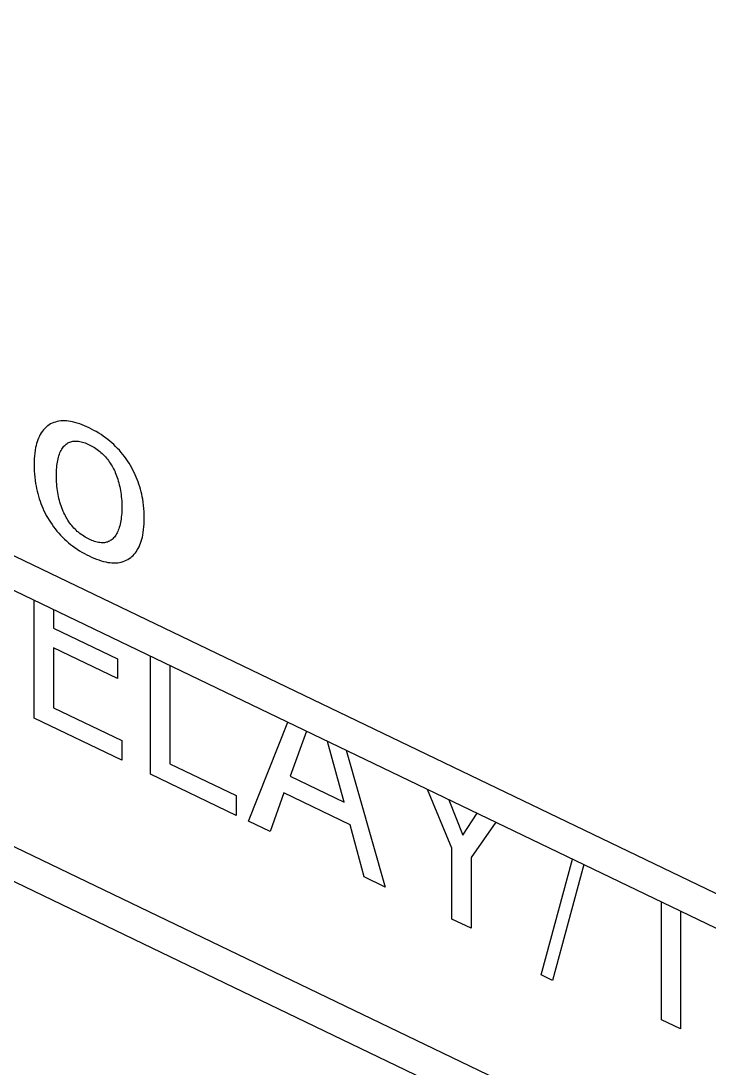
# Model space of a CAD drawing. Extents: x 0 to 420, y 0 to 297.
# Drawn here: x 174.32 to 181.42, y 126.44 to 137.26 of the extents above; entities that cross this region are included whole.
import ezdxf

# ---------------------------------------------------------------- set-up
doc = ezdxf.new("R2010")
doc.units = 0
doc.header["$LTSCALE"] = 23.1
doc.layers.add('40000_ISO', color=7, linetype='CONTINUOUS')

msp = doc.modelspace()

# ---------------------------------------------------------------- linework, layer by layer
at = {"layer": '40000_ISO', "color": 7, "linetype": 'CONTINUOUS'}
for p, q in [((151.239, 142.789), (204.65, 117.116)), ((151.446, 142.332), (204.857, 116.658)), ((210.089, 111.497), (156.678, 137.171)), ((156.884, 136.713), (210.296, 111.04)), ((174.656, 133.109), (174.639, 133.102)), ((174.672, 133.114), (174.656, 133.109)), ((174.69, 133.119), (174.672, 133.114)), ((174.708, 133.122), (174.69, 133.119)), ((174.727, 133.125), (174.708, 133.122)), ((174.747, 133.126), (174.727, 133.125)), ((174.767, 133.126), (174.747, 133.126)), ((174.787, 133.125), (174.767, 133.126)), ((174.808, 133.122), (174.787, 133.125)), ((174.829, 133.119), (174.808, 133.122)), ((174.85, 133.115), (174.829, 133.119)), ((174.874, 133.109), (174.85, 133.115)), ((174.898, 133.102), (174.874, 133.109)), ((174.525, 133.001), (174.515, 132.984)), ((174.537, 133.018), (174.525, 133.001)), ((174.549, 133.033), (174.537, 133.018)), ((174.562, 133.047), (174.549, 133.033)), ((174.576, 133.06), (174.562, 133.047)), ((174.591, 133.073), (174.576, 133.06)), ((174.594, 133.075), (174.591, 133.073)), ((174.608, 133.085), (174.594, 133.075)), ((174.623, 133.094), (174.608, 133.085)), ((174.639, 133.102), (174.623, 133.094)), ((174.923, 133.094), (174.898, 133.102)), ((174.947, 133.085), (174.923, 133.094)), ((174.971, 133.076), (174.947, 133.085)), ((174.996, 133.065), (174.971, 133.076)), ((175.021, 133.053), (174.996, 133.065)), ((175.045, 133.041), (175.021, 133.053)), ((175.07, 133.028), (175.045, 133.041)), ((175.094, 133.015), (175.07, 133.028)), ((175.119, 133), (175.094, 133.015)), ((175.143, 132.985), (175.119, 133)), ((174.483, 132.911), (174.477, 132.891)), ((174.49, 132.93), (174.483, 132.911)), ((174.497, 132.949), (174.49, 132.93)), ((174.506, 132.967), (174.497, 132.949)), ((174.515, 132.984), (174.506, 132.967)), ((174.784, 132.886), (174.793, 132.892)), ((174.793, 132.892), (174.802, 132.898)), ((174.802, 132.898), (174.812, 132.903)), ((174.812, 132.903), (174.822, 132.907)), ((174.822, 132.907), (174.832, 132.911)), ((174.832, 132.911), (174.842, 132.914)), ((174.842, 132.914), (174.853, 132.916)), ((174.853, 132.916), (174.864, 132.917)), ((174.864, 132.917), (174.876, 132.918)), ((174.876, 132.918), (174.887, 132.918)), ((174.887, 132.918), (174.899, 132.917)), ((174.899, 132.917), (174.911, 132.916)), ((174.911, 132.916), (174.924, 132.914)), ((174.924, 132.914), (174.938, 132.911)), ((174.938, 132.911), (174.951, 132.907)), ((174.951, 132.907), (174.965, 132.903)), ((174.965, 132.903), (174.979, 132.898)), ((174.979, 132.898), (174.993, 132.893)), ((174.993, 132.893), (175.007, 132.887)), ((175.167, 132.968), (175.143, 132.985)), ((175.191, 132.951), (175.167, 132.968)), ((175.212, 132.935), (175.191, 132.951)), ((175.233, 132.918), (175.212, 132.935)), ((175.254, 132.9), (175.233, 132.918)), ((175.274, 132.882), (175.254, 132.9)), ((174.458, 132.793), (174.455, 132.764)), ((174.462, 132.822), (174.458, 132.793)), ((174.467, 132.85), (174.462, 132.822)), ((174.472, 132.871), (174.467, 132.85)), ((174.477, 132.891), (174.472, 132.871)), ((174.714, 132.782), (174.719, 132.795)), ((174.719, 132.795), (174.725, 132.808)), ((174.725, 132.808), (174.731, 132.821)), ((174.731, 132.821), (174.738, 132.833)), ((174.738, 132.833), (174.745, 132.844)), ((174.745, 132.844), (174.753, 132.855)), ((174.753, 132.855), (174.76, 132.863)), ((174.76, 132.863), (174.768, 132.871)), ((174.768, 132.871), (174.776, 132.879)), ((174.776, 132.879), (174.784, 132.886)), ((175.007, 132.887), (175.021, 132.88)), ((175.021, 132.88), (175.035, 132.873)), ((175.035, 132.873), (175.048, 132.866)), ((175.048, 132.866), (175.062, 132.858)), ((175.062, 132.858), (175.076, 132.85)), ((175.076, 132.85), (175.09, 132.841)), ((175.09, 132.841), (175.103, 132.831)), ((175.103, 132.831), (175.117, 132.821)), ((175.117, 132.821), (175.13, 132.811)), ((175.13, 132.811), (175.142, 132.8)), ((175.142, 132.8), (175.154, 132.79)), ((175.154, 132.79), (175.166, 132.778)), ((175.294, 132.862), (175.274, 132.882)), ((175.314, 132.842), (175.294, 132.862)), ((175.333, 132.822), (175.314, 132.842)), ((175.351, 132.801), (175.333, 132.822)), ((175.369, 132.78), (175.351, 132.801)), ((174.452, 132.704), (174.451, 132.673)), ((174.453, 132.734), (174.452, 132.704)), ((174.455, 132.764), (174.453, 132.734)), ((174.688, 132.664), (174.691, 132.684)), ((174.691, 132.684), (174.693, 132.701)), ((174.693, 132.701), (174.696, 132.718)), ((174.696, 132.718), (174.7, 132.734)), ((174.7, 132.734), (174.704, 132.751)), ((174.704, 132.751), (174.709, 132.766)), ((174.709, 132.766), (174.714, 132.782)), ((175.166, 132.778), (175.177, 132.767)), ((175.177, 132.767), (175.188, 132.755)), ((175.188, 132.755), (175.199, 132.742)), ((175.199, 132.742), (175.209, 132.73)), ((175.209, 132.73), (175.219, 132.716)), ((175.219, 132.716), (175.229, 132.702)), ((175.229, 132.702), (175.239, 132.688)), ((175.239, 132.688), (175.248, 132.673)), ((175.386, 132.758), (175.369, 132.78)), ((175.402, 132.735), (175.386, 132.758)), ((175.418, 132.712), (175.402, 132.735)), ((175.433, 132.689), (175.418, 132.712)), ((175.447, 132.665), (175.433, 132.689)), ((174.451, 132.673), (174.452, 132.641)), ((174.452, 132.641), (174.453, 132.609)), ((174.453, 132.609), (174.455, 132.577)), ((174.455, 132.577), (174.458, 132.544)), ((174.683, 132.602), (174.684, 132.623)), ((174.683, 132.581), (174.683, 132.602)), ((174.683, 132.56), (174.683, 132.581)), ((174.684, 132.623), (174.686, 132.644)), ((174.686, 132.644), (174.688, 132.664)), ((175.248, 132.673), (175.257, 132.659)), ((175.257, 132.659), (175.265, 132.644)), ((175.265, 132.644), (175.273, 132.629)), ((175.273, 132.629), (175.281, 132.613)), ((175.281, 132.613), (175.288, 132.598)), ((175.288, 132.598), (175.289, 132.594)), ((175.289, 132.594), (175.297, 132.576)), ((175.297, 132.576), (175.304, 132.559)), ((175.461, 132.642), (175.447, 132.665)), ((175.473, 132.618), (175.461, 132.642)), ((175.485, 132.594), (175.473, 132.618)), ((175.497, 132.57), (175.485, 132.594)), ((175.507, 132.546), (175.497, 132.57)), ((174.458, 132.544), (174.462, 132.511)), ((174.462, 132.511), (174.467, 132.478)), ((174.467, 132.478), (174.472, 132.452)), ((174.683, 132.539), (174.683, 132.56)), ((174.683, 132.517), (174.683, 132.539)), ((174.684, 132.495), (174.683, 132.517)), ((174.686, 132.473), (174.684, 132.495)), ((174.688, 132.45), (174.686, 132.473)), ((175.304, 132.559), (175.31, 132.541)), ((175.31, 132.541), (175.316, 132.523)), ((175.316, 132.523), (175.322, 132.505)), ((175.322, 132.505), (175.327, 132.487)), ((175.327, 132.487), (175.332, 132.467)), ((175.332, 132.467), (175.337, 132.446)), ((175.517, 132.522), (175.507, 132.546)), ((175.526, 132.498), (175.517, 132.522)), ((175.535, 132.472), (175.526, 132.498)), ((175.544, 132.446), (175.535, 132.472)), ((174.472, 132.452), (174.477, 132.427)), ((174.477, 132.427), (174.483, 132.401)), ((174.483, 132.401), (174.489, 132.375)), ((174.489, 132.375), (174.497, 132.348)), ((174.691, 132.428), (174.688, 132.45)), ((174.693, 132.407), (174.691, 132.428)), ((174.696, 132.387), (174.693, 132.407)), ((174.7, 132.367), (174.696, 132.387)), ((174.704, 132.346), (174.7, 132.367)), ((175.337, 132.446), (175.341, 132.426)), ((175.341, 132.426), (175.345, 132.406)), ((175.345, 132.406), (175.348, 132.386)), ((175.348, 132.386), (175.351, 132.366)), ((175.351, 132.366), (175.353, 132.344)), ((175.551, 132.42), (175.544, 132.446)), ((175.558, 132.394), (175.551, 132.42)), ((175.564, 132.369), (175.558, 132.394)), ((175.569, 132.343), (175.564, 132.369)), ((174.497, 132.348), (174.505, 132.322)), ((174.505, 132.322), (174.514, 132.296)), ((174.514, 132.296), (174.523, 132.271)), ((174.523, 132.271), (174.532, 132.247)), ((174.532, 132.247), (174.543, 132.223)), ((174.709, 132.325), (174.704, 132.346)), ((174.714, 132.305), (174.709, 132.325)), ((174.719, 132.286), (174.714, 132.305)), ((174.725, 132.267), (174.719, 132.286)), ((174.731, 132.248), (174.725, 132.267)), ((174.738, 132.229), (174.731, 132.248)), ((175.353, 132.344), (175.355, 132.322)), ((175.355, 132.322), (175.357, 132.3)), ((175.357, 132.3), (175.358, 132.278)), ((175.358, 132.278), (175.358, 132.257)), ((175.358, 132.257), (175.358, 132.235)), ((175.574, 132.318), (175.569, 132.343)), ((175.579, 132.285), (175.574, 132.318)), ((175.583, 132.252), (175.579, 132.285)), ((175.586, 132.22), (175.583, 132.252)), ((174.543, 132.223), (174.554, 132.198)), ((174.554, 132.198), (174.566, 132.174)), ((174.566, 132.174), (174.578, 132.15)), ((174.578, 132.15), (174.592, 132.127)), ((174.745, 132.21), (174.738, 132.229)), ((174.753, 132.191), (174.745, 132.21)), ((174.76, 132.176), (174.753, 132.191)), ((174.768, 132.16), (174.76, 132.176)), ((174.776, 132.145), (174.768, 132.16)), ((174.784, 132.129), (174.776, 132.145)), ((175.355, 132.151), (175.353, 132.131)), ((175.357, 132.172), (175.355, 132.151)), ((175.358, 132.193), (175.357, 132.172)), ((175.358, 132.235), (175.358, 132.214)), ((175.358, 132.214), (175.358, 132.193)), ((175.588, 132.188), (175.586, 132.22)), ((175.589, 132.157), (175.588, 132.188)), ((175.59, 132.126), (175.589, 132.157)), ((174.592, 132.127), (174.606, 132.102)), ((174.606, 132.102), (174.621, 132.079)), ((174.621, 132.079), (174.637, 132.055)), ((174.637, 132.055), (174.653, 132.032)), ((174.653, 132.032), (174.67, 132.01)), ((174.793, 132.114), (174.784, 132.129)), ((174.802, 132.099), (174.793, 132.114)), ((174.811, 132.085), (174.802, 132.099)), ((174.821, 132.07), (174.811, 132.085)), ((174.831, 132.057), (174.821, 132.07)), ((174.842, 132.044), (174.831, 132.057)), ((174.853, 132.031), (174.842, 132.044)), ((174.864, 132.019), (174.853, 132.031)), ((175.337, 132.042), (175.332, 132.026)), ((175.341, 132.059), (175.337, 132.042)), ((175.345, 132.075), (175.341, 132.059)), ((175.348, 132.093), (175.345, 132.075)), ((175.351, 132.11), (175.348, 132.093)), ((175.353, 132.131), (175.351, 132.11)), ((175.583, 132.003), (175.586, 132.033)), ((175.586, 132.033), (175.588, 132.064)), ((175.588, 132.064), (175.589, 132.094)), ((175.589, 132.094), (175.59, 132.126)), ((174.67, 132.01), (174.688, 131.988)), ((174.688, 131.988), (174.706, 131.966)), ((174.706, 131.966), (174.725, 131.945)), ((174.725, 131.945), (174.745, 131.925)), ((174.745, 131.925), (174.765, 131.905)), ((174.875, 132.007), (174.864, 132.019)), ((174.887, 131.996), (174.875, 132.007)), ((174.898, 131.985), (174.887, 131.996)), ((174.91, 131.975), (174.898, 131.985)), ((174.924, 131.964), (174.91, 131.975)), ((174.937, 131.954), (174.924, 131.964)), ((174.951, 131.944), (174.937, 131.954)), ((174.965, 131.935), (174.951, 131.944)), ((174.979, 131.926), (174.965, 131.935)), ((174.993, 131.918), (174.979, 131.926)), ((175.281, 131.926), (175.273, 131.917)), ((175.288, 131.935), (175.281, 131.926)), ((175.296, 131.946), (175.288, 131.935)), ((175.303, 131.958), (175.296, 131.946)), ((175.31, 131.97), (175.303, 131.958)), ((175.316, 131.983), (175.31, 131.97)), ((175.322, 131.996), (175.316, 131.983)), ((175.327, 132.01), (175.322, 131.996)), ((175.332, 132.026), (175.327, 132.01)), ((175.564, 131.904), (175.57, 131.925)), ((175.57, 131.925), (175.574, 131.946)), ((175.574, 131.946), (175.579, 131.974)), ((175.579, 131.974), (175.583, 132.003)), ((174.765, 131.905), (174.785, 131.886)), ((174.785, 131.886), (174.806, 131.868)), ((174.806, 131.868), (174.827, 131.851)), ((174.827, 131.851), (174.849, 131.834)), ((174.849, 131.834), (174.873, 131.817)), ((174.873, 131.817), (174.897, 131.8)), ((175.007, 131.911), (174.993, 131.918)), ((175.021, 131.904), (175.007, 131.911)), ((175.035, 131.897), (175.021, 131.904)), ((175.049, 131.891), (175.035, 131.897)), ((175.063, 131.886), (175.049, 131.891)), ((175.076, 131.881), (175.063, 131.886)), ((175.09, 131.877), (175.076, 131.881)), ((175.104, 131.873), (175.09, 131.877)), ((175.117, 131.871), (175.104, 131.873)), ((175.131, 131.869), (175.117, 131.871)), ((175.143, 131.868), (175.131, 131.869)), ((175.155, 131.867), (175.143, 131.868)), ((175.166, 131.867), (175.155, 131.867)), ((175.178, 131.868), (175.166, 131.867)), ((175.189, 131.87), (175.178, 131.868)), ((175.199, 131.872), (175.189, 131.87)), ((175.21, 131.875), (175.199, 131.872)), ((175.22, 131.879), (175.21, 131.875)), ((175.23, 131.884), (175.22, 131.879)), ((175.239, 131.889), (175.23, 131.884)), ((175.249, 131.895), (175.239, 131.889)), ((175.257, 131.902), (175.249, 131.895)), ((175.266, 131.909), (175.257, 131.902)), ((175.273, 131.917), (175.266, 131.909)), ((175.527, 131.809), (175.536, 131.826)), ((175.536, 131.826), (175.544, 131.845)), ((175.544, 131.845), (175.552, 131.864)), ((175.552, 131.864), (175.558, 131.883)), ((175.558, 131.883), (175.564, 131.904)), ((174.897, 131.8), (174.922, 131.785)), ((174.922, 131.785), (174.946, 131.77)), ((174.946, 131.77), (174.971, 131.756)), ((174.971, 131.756), (174.996, 131.743)), ((174.996, 131.743), (175.021, 131.731)), ((175.021, 131.731), (175.045, 131.719)), ((175.045, 131.719), (175.07, 131.708)), ((175.07, 131.708), (175.095, 131.699)), ((175.42, 131.694), (175.435, 131.704)), ((175.435, 131.704), (175.45, 131.714)), ((175.45, 131.714), (175.463, 131.725)), ((175.463, 131.725), (175.475, 131.737)), ((175.475, 131.737), (175.487, 131.75)), ((175.487, 131.75), (175.498, 131.763)), ((175.498, 131.763), (175.509, 131.778)), ((175.509, 131.778), (175.518, 131.793)), ((175.518, 131.793), (175.527, 131.809)), ((175.095, 131.699), (175.119, 131.69)), ((175.119, 131.69), (175.144, 131.682)), ((175.144, 131.682), (175.168, 131.675)), ((175.168, 131.675), (175.192, 131.669)), ((175.192, 131.669), (175.214, 131.665)), ((175.214, 131.665), (175.235, 131.662)), ((175.235, 131.662), (175.256, 131.66)), ((175.256, 131.66), (175.276, 131.659)), ((175.276, 131.659), (175.296, 131.66)), ((175.296, 131.66), (175.316, 131.661)), ((175.316, 131.661), (175.335, 131.664)), ((175.335, 131.664), (175.353, 131.668)), ((175.353, 131.668), (175.371, 131.673)), ((175.371, 131.673), (175.388, 131.679)), ((175.388, 131.679), (175.404, 131.686)), ((175.404, 131.686), (175.42, 131.694)), ((174.454, 130.055), (174.454, 131.272)), ((174.652, 131.177), (174.652, 130.986)), ((174.652, 130.986), (175.313, 130.668)), ((174.652, 130.782), (174.652, 130.164)), ((175.313, 130.465), (174.652, 130.782)), ((175.313, 130.668), (175.313, 130.465)), ((175.655, 129.478), (175.655, 130.695)), ((175.854, 130.599), (175.854, 129.586)), ((174.652, 130.164), (175.358, 129.824)), ((175.358, 129.621), (174.454, 130.055)), ((176.668, 128.991), (177.072, 130.014)), ((177.267, 129.92), (177.097, 129.457)), ((175.358, 129.824), (175.358, 129.621)), ((177.654, 129.189), (177.484, 129.816)), ((177.676, 129.724), (178.08, 128.312)), ((175.854, 129.586), (176.54, 129.256)), ((176.54, 129.052), (175.655, 129.478)), ((177.097, 129.457), (177.654, 129.189)), ((176.54, 129.256), (176.54, 129.052)), ((177.033, 129.284), (176.889, 128.885)), ((177.717, 128.955), (177.033, 129.284)), ((178.768, 128.712), (178.514, 129.321)), ((178.736, 129.214), (178.882, 128.846)), ((178.882, 128.846), (179.028, 129.074)), ((176.889, 128.885), (176.668, 128.991)), ((177.863, 128.416), (177.717, 128.955)), ((179.22, 128.981), (178.967, 128.618)), ((178.768, 127.981), (178.768, 128.712)), ((178.967, 128.618), (178.967, 127.886)), ((179.689, 127.404), (180.013, 128.6)), ((180.131, 128.544), (179.807, 127.347)), ((178.08, 128.312), (177.863, 128.416)), ((180.933, 126.941), (180.933, 128.158)), ((181.128, 128.064), (181.128, 126.847)), ((178.967, 127.886), (178.768, 127.981)), ((179.807, 127.347), (179.689, 127.404)), ((181.128, 126.847), (180.933, 126.941))]:
    msp.add_line(p, q, dxfattribs=at)

doc.saveas('drawing.dxf')
